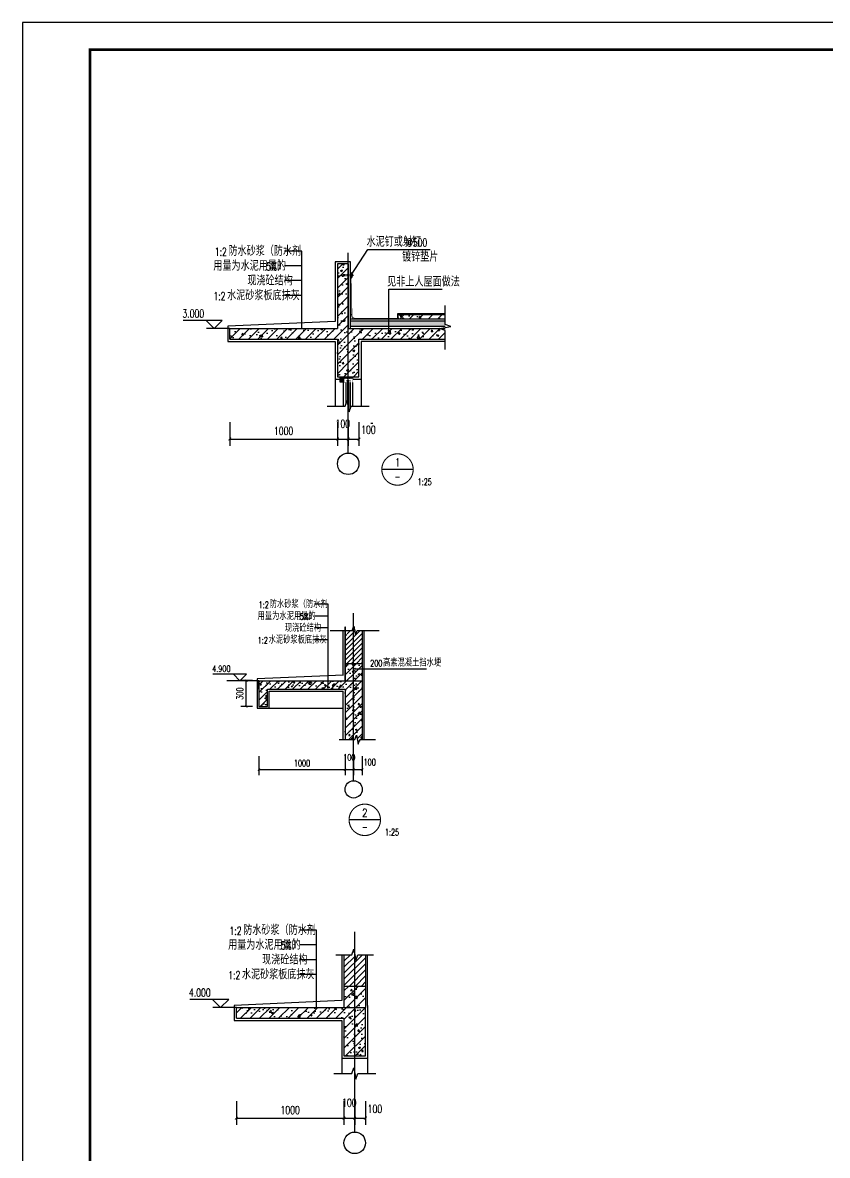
# Model space of a CAD drawing. Extents: x -4747 to 1060961, y -766984 to 396631.
# Drawn here: x 421921 to 466797, y -17512 to 45636 of the extents above; entities that cross this region are included whole.
import ezdxf
from ezdxf.enums import TextEntityAlignment as Align

# ---------------------------------------------------------------- set-up
doc = ezdxf.new("R2010")
doc.units = 0
doc.header["$LTSCALE"] = 1000
doc.header["$MEASUREMENT"] = 0
doc.linetypes.add('DASH', pattern=[0.35, 0.25, -0.1])
doc.linetypes.add('DOTE', pattern=[2.42, 2, -0.2, 0.02, -0.2])
doc.layers.get('0').update_dxf_attribs({"linetype": 'CONTINUOUS'})
doc.layers.get('DEFPOINTS').update_dxf_attribs({"linetype": 'CONTINUOUS'})
for name, color, linetype in [('AXIS', 3, 'CONTINUOUS'), ('DIM_ELEV', 3, 'CONTINUOUS'), ('DIM_IDEN', 3, 'CONTINUOUS'), ('DIM_LEAD', 3, 'CONTINUOUS'), ('DIM_SYMB', 3, 'CONTINUOUS'), ('DOTE', 1, 'DOTE'), ('PUB_DIM', 3, 'CONTINUOUS'), ('PUB_TEXT', 7, 'CONTINUOUS'), ('PUB_TITLE', 4, 'CONTINUOUS'), ('WALL', 6, 'CONTINUOUS'), ('WINDOW', 4, 'CONTINUOUS'), ('做法', 252, 'CONTINUOUS'), ('剖面填充', 147, 'CONTINUOUS'), ('填充', 251, 'CONTINUOUS'), ('屋面', 4, 'CONTINUOUS'), ('详图线条', 9, 'CONTINUOUS'), ('防水', 4, 'CONTINUOUS')]:
    doc.layers.add(name, color=color, linetype=linetype)
doc.styles.add('_TCH_DIM', font='SIMPLEX', dxfattribs={"bigfont": 'GBCBIG'})
doc.styles.add('_TCH_LABEL', font='COMPLEX', dxfattribs={"bigfont": 'GBCBIG'})
doc.styles.add('DIM_FONT', font='SIMPLEX', dxfattribs={"width": 0.7, "bigfont": 'GBCBIG'})
doc.dimstyles.new('DIMN25', dxfattribs={"dimscale": 0.25, "dimtxt": 300, "dimasz": 100, "dimexe": 250, "dimexo": 300, "dimgap": 150, "dimtad": 1, "dimdec": 0, "dimzin": 0, "dimtxsty": 'DIM_FONT', "dimblk": 'ARCHTICK', "dimcen": 0.09, "dimclrt": 7, "dimazin": 3, "dimtfac": 1, "dimtdec": 0, "dimtix": 1, "dimtmove": 0, "dimatfit": 3, "dimtolj": 1, "dimtzin": 0})
pattern_1 = [(45, (-3063383, 382654), (-44.1941738, 44.1941738), []), (50, (-3063383, 382654), (179.315046, -15.688034), [18.75, -206.25]), (355, (-3063383, 382654), (-34.687833, 188.048033), [15, -165]), (100.4514, (-3063368.06, 382652.7), (144.627345, 172.359886), [15.935047, -175.285528]), (46.1842, (-3063383, 382704), (266.810262, -41.379754), [28.125, -309.375]), (96.6356, (-3063360.77, 382700.55), (233.665676, 243.529468), [23.902572, -262.92825]), (351.1842, (-3063383, 382704), (233.665486, 243.52965), [22.5, -247.5]), (21, (-3063358, 382691.5), (149.226763, -100.654723), [18.75, -206.25]), (326, (-3063358, 382691.5), (60.828833, 181.287511), [15, -165]), (71.4514, (-3063345.56, 382683.11), (210.055657, 80.632624), [15.935047, -175.285528]), (37.5, (-3063383, 382654), (3.0399638, 83.2234635), [0, -163, 0, -167.5, 0, -165.625]), (7.5, (-3063383, 382654), (65.7673844, 98.602928), [0, -95.5, 0, -159.25, 0, -63.125]), (327.5, (-3063438.75, 382654), (133.455609, -5.638718), [0, -62.5, 0, -195, 0, -258.75]), (317.5, (-3063463.75, 382654), (145.7965423, 25.0262456), [0, -81.25, 0, -129.5, 0, -183.75])]

# ---------------------------------------------------------------- blocks, each defined once
blk = doc.blocks.new('_ARCHTICK')
at = {"color": 0, "linetype": 'BYBLOCK', "const_width": 0.4}
blk.add_lwpolyline([(-0.5, -0.5), (0.5, 0.5)], dxfattribs=at)
blk = doc.blocks.new('*D1626')
at = {"layer": 'DEFPOINTS', "color": 0}
for p in [(441, 561), (1441, 561), (1441, 330)]:
    blk.add_point(p, dxfattribs=at)
at = {"layer": 'PUB_DIM', "color": 0}
for p, q in [((441, 486), (441, 267)), ((1441, 486), (1441, 267)), ((441, 330), (1441, 330))]:
    blk.add_line(p, q, dxfattribs=at)
at = {"layer": 'PUB_DIM', "color": 0, "xscale": 25, "yscale": 25, "zscale": 25, "rotation": 180}
blk.add_blockref('_ARCHTICK', (441, 330), dxfattribs=at)
at = {"layer": 'PUB_DIM', "color": 0, "xscale": 25, "yscale": 25, "zscale": 25}
blk.add_blockref('_ARCHTICK', (1441, 330), dxfattribs=at)
at = {"layer": 'PUB_DIM', "color": 7, "insert": (941, 405), "char_height": 75, "attachment_point": 5, "style": 'DIM_FONT'}
blk.add_mtext('\\A1;1000', dxfattribs=at)
blk = doc.blocks.new('*D1627')
at = {"layer": 'DEFPOINTS', "color": 0}
for p in [(1441, 561), (1541, 561), (1541, 330)]:
    blk.add_point(p, dxfattribs=at)
at = {"layer": 'PUB_DIM', "color": 0}
for p, q in [((1441, 486), (1441, 267)), ((1541, 486), (1541, 267)), ((1441, 330), (1541, 330))]:
    blk.add_line(p, q, dxfattribs=at)
at = {"layer": 'PUB_DIM', "color": 0, "xscale": 25, "yscale": 25, "zscale": 25, "rotation": 180}
blk.add_blockref('_ARCHTICK', (1441, 330), dxfattribs=at)
at = {"layer": 'PUB_DIM', "color": 0, "xscale": 25, "yscale": 25, "zscale": 25}
blk.add_blockref('_ARCHTICK', (1541, 330), dxfattribs=at)
at = {"layer": 'PUB_DIM', "color": 7, "insert": (1491, 472), "char_height": 75, "attachment_point": 5, "style": 'DIM_FONT'}
blk.add_mtext('\\A1;100', dxfattribs=at)
blk = doc.blocks.new('*D1628')
at = {"layer": 'DEFPOINTS', "color": 0}
for p in [(1541, 561), (1641, 561), (1641, 330)]:
    blk.add_point(p, dxfattribs=at)
at = {"layer": 'PUB_DIM', "color": 0}
for p, q in [((1541, 486), (1541, 267)), ((1641, 486), (1641, 267)), ((1541, 330), (1641, 330))]:
    blk.add_line(p, q, dxfattribs=at)
at = {"layer": 'PUB_DIM', "color": 0, "xscale": 25, "yscale": 25, "zscale": 25, "rotation": 180}
blk.add_blockref('_ARCHTICK', (1541, 330), dxfattribs=at)
at = {"layer": 'PUB_DIM', "color": 0, "xscale": 25, "yscale": 25, "zscale": 25}
blk.add_blockref('_ARCHTICK', (1641, 330), dxfattribs=at)
at = {"layer": 'PUB_DIM', "color": 7, "insert": (1729, 416), "char_height": 75, "attachment_point": 5, "style": 'DIM_FONT'}
blk.add_mtext('\\A1;100', dxfattribs=at)
blk = doc.blocks.new('*D1629')
at = {"layer": 'DEFPOINTS', "color": 0}
for p in [(544, 561), (1544, 561), (1544, 330)]:
    blk.add_point(p, dxfattribs=at)
at = {"layer": 'PUB_DIM', "color": 0}
for p, q in [((544, 486), (544, 267)), ((1544, 486), (1544, 267)), ((544, 330), (1544, 330))]:
    blk.add_line(p, q, dxfattribs=at)
at = {"layer": 'PUB_DIM', "color": 0, "xscale": 25, "yscale": 25, "zscale": 25, "rotation": 180}
blk.add_blockref('_ARCHTICK', (544, 330), dxfattribs=at)
at = {"layer": 'PUB_DIM', "color": 0, "xscale": 25, "yscale": 25, "zscale": 25}
blk.add_blockref('_ARCHTICK', (1544, 330), dxfattribs=at)
at = {"layer": 'PUB_DIM', "color": 7, "insert": (1044, 405), "char_height": 75, "attachment_point": 5, "style": 'DIM_FONT'}
blk.add_mtext('\\A1;1000', dxfattribs=at)
blk = doc.blocks.new('*D1630')
at = {"layer": 'DEFPOINTS', "color": 0}
for p in [(1544, 561), (1644, 561), (1644, 330)]:
    blk.add_point(p, dxfattribs=at)
at = {"layer": 'PUB_DIM', "color": 0}
for p, q in [((1544, 486), (1544, 267)), ((1644, 486), (1644, 267)), ((1544, 330), (1644, 330))]:
    blk.add_line(p, q, dxfattribs=at)
at = {"layer": 'PUB_DIM', "color": 0, "xscale": 25, "yscale": 25, "zscale": 25, "rotation": 180}
blk.add_blockref('_ARCHTICK', (1544, 330), dxfattribs=at)
at = {"layer": 'PUB_DIM', "color": 0, "xscale": 25, "yscale": 25, "zscale": 25}
blk.add_blockref('_ARCHTICK', (1644, 330), dxfattribs=at)
at = {"layer": 'PUB_DIM', "color": 7, "insert": (1594, 472), "char_height": 75, "attachment_point": 5, "style": 'DIM_FONT'}
blk.add_mtext('\\A1;100', dxfattribs=at)
blk = doc.blocks.new('*D1631')
at = {"layer": 'DEFPOINTS', "color": 0}
for p in [(1644, 561), (1744, 561), (1744, 330)]:
    blk.add_point(p, dxfattribs=at)
at = {"layer": 'PUB_DIM', "color": 0}
for p, q in [((1644, 486), (1644, 267)), ((1744, 486), (1744, 267)), ((1644, 330), (1744, 330))]:
    blk.add_line(p, q, dxfattribs=at)
at = {"layer": 'PUB_DIM', "color": 0, "xscale": 25, "yscale": 25, "zscale": 25, "rotation": 180}
blk.add_blockref('_ARCHTICK', (1644, 330), dxfattribs=at)
at = {"layer": 'PUB_DIM', "color": 0, "xscale": 25, "yscale": 25, "zscale": 25}
blk.add_blockref('_ARCHTICK', (1744, 330), dxfattribs=at)
at = {"layer": 'PUB_DIM', "color": 7, "insert": (1831, 416), "char_height": 75, "attachment_point": 5, "style": 'DIM_FONT'}
blk.add_mtext('\\A1;100', dxfattribs=at)
blk = doc.blocks.new('*D1632')
at = {"layer": 'DEFPOINTS', "color": 0, "linetype": 'BYBLOCK'}
for p in [(397, 1363), (544, 1363), (544, 1063)]:
    blk.add_point(p, dxfattribs=at)
at = {"layer": 'PUB_DIM', "color": 0, "linetype": 'BYBLOCK'}
for p, q in [((469, 1363), (335, 1363)), ((397, 1063), (397, 1363)), ((469, 1063), (335, 1063))]:
    blk.add_line(p, q, dxfattribs=at)
at = {"layer": 'PUB_DIM', "color": 0, "linetype": 'BYBLOCK', "xscale": 25, "yscale": 25, "zscale": 25}
for p, rotation in [((397, 1363), 90), ((397, 1063), 270)]:
    blk.add_blockref('_ARCHTICK', p, dxfattribs=dict(at, rotation=rotation))
at = {"layer": 'PUB_DIM', "color": 7, "linetype": 'BYBLOCK', "insert": (322, 1213), "char_height": 75, "attachment_point": 5, "rotation": 90, "style": 'DIM_FONT'}
blk.add_mtext('\\A1;300', dxfattribs=at)
blk = doc.blocks.new('*D1633')
at = {"layer": 'DEFPOINTS', "color": 0}
for p in [(441, 561), (1441, 561), (1441, 330)]:
    blk.add_point(p, dxfattribs=at)
at = {"layer": 'PUB_DIM', "color": 0}
for p, q in [((441, 486), (441, 267)), ((1441, 486), (1441, 267)), ((441, 330), (1441, 330))]:
    blk.add_line(p, q, dxfattribs=at)
at = {"layer": 'PUB_DIM', "color": 0, "xscale": 25, "yscale": 25, "zscale": 25, "rotation": 180}
blk.add_blockref('_ARCHTICK', (441, 330), dxfattribs=at)
at = {"layer": 'PUB_DIM', "color": 0, "xscale": 25, "yscale": 25, "zscale": 25}
blk.add_blockref('_ARCHTICK', (1441, 330), dxfattribs=at)
at = {"layer": 'PUB_DIM', "color": 7, "insert": (941, 405), "char_height": 75, "attachment_point": 5, "style": 'DIM_FONT'}
blk.add_mtext('\\A1;1000', dxfattribs=at)
blk = doc.blocks.new('*D1634')
at = {"layer": 'DEFPOINTS', "color": 0}
for p in [(1441, 561), (1541, 561), (1541, 330)]:
    blk.add_point(p, dxfattribs=at)
at = {"layer": 'PUB_DIM', "color": 0}
for p, q in [((1441, 486), (1441, 267)), ((1541, 486), (1541, 267)), ((1441, 330), (1541, 330))]:
    blk.add_line(p, q, dxfattribs=at)
at = {"layer": 'PUB_DIM', "color": 0, "xscale": 25, "yscale": 25, "zscale": 25, "rotation": 180}
blk.add_blockref('_ARCHTICK', (1441, 330), dxfattribs=at)
at = {"layer": 'PUB_DIM', "color": 0, "xscale": 25, "yscale": 25, "zscale": 25}
blk.add_blockref('_ARCHTICK', (1541, 330), dxfattribs=at)
at = {"layer": 'PUB_DIM', "color": 7, "insert": (1491, 472), "char_height": 75, "attachment_point": 5, "style": 'DIM_FONT'}
blk.add_mtext('\\A1;100', dxfattribs=at)
blk = doc.blocks.new('*D1635')
at = {"layer": 'DEFPOINTS', "color": 0}
for p in [(1541, 561), (1641, 561), (1641, 330)]:
    blk.add_point(p, dxfattribs=at)
at = {"layer": 'PUB_DIM', "color": 0}
for p, q in [((1541, 486), (1541, 267)), ((1641, 486), (1641, 267)), ((1541, 330), (1641, 330))]:
    blk.add_line(p, q, dxfattribs=at)
at = {"layer": 'PUB_DIM', "color": 0, "xscale": 25, "yscale": 25, "zscale": 25, "rotation": 180}
blk.add_blockref('_ARCHTICK', (1541, 330), dxfattribs=at)
at = {"layer": 'PUB_DIM', "color": 0, "xscale": 25, "yscale": 25, "zscale": 25}
blk.add_blockref('_ARCHTICK', (1641, 330), dxfattribs=at)
at = {"layer": 'PUB_DIM', "color": 7, "insert": (1729, 416), "char_height": 75, "attachment_point": 5, "style": 'DIM_FONT'}
blk.add_mtext('\\A1;100', dxfattribs=at)
blk = doc.blocks.new('A$C7B8D669B')
at = {"layer": 'WINDOW'}
h = blk.add_hatch(dxfattribs=at)
h.set_pattern_fill('ANSI37', color=256, scale=75, style=0)
h.set_pattern_definition([(315, (-566113.689, -125989.911), (-6.62912607, -6.62912607), []), (225, (-566113.689, -125989.911), (-6.62912607, 6.62912607), [])])
h.paths.add_polyline_path([(1585.2, 907.4), (1585.2, 892.4), (1539, 892.4), (1539, 907.4)])
h.paths.add_polyline_path([(1497.8, 892.4), (1497.8, 907.4), (1539, 907.4), (1539, 892.4)])
at = {"layer": '剖面填充', "linetype": 'BYBLOCK'}
h = blk.add_hatch(dxfattribs=at)
h.set_pattern_fill('钢筋混凝土', color=256, scale=25, style=0)
h.set_pattern_definition(pattern_1)
h.paths.add_polyline_path([(1541.5, 1845.5), (1485.2, 1845.5), (1475.2, 1850.5), (1485.2, 1855.5), (1541.5, 1855.5), (1541.5, 1957.4), (1441.5, 1957.4), (1441.5, 1857.4), (1441.5, 1557.4), (1441.5, 1357.4), (441.5, 1357.4), (441.5, 1257.4), (1441.5, 1257.4), (1441.5, 907.4), (1541.5, 907.4)])
at = {"layer": '剖面填充'}
h = blk.add_hatch(dxfattribs=at)
h.set_pattern_fill('钢筋混凝土', color=256, scale=25, style=0)
h.set_pattern_definition([(45, (-255498.704, -22182.95), (-44.194174, 44.194174), []), (50, (-255498.7, -22182.95), (179.315046, -15.68803), [18.75, -206.25]), (355, (-255498.7, -22182.95), (-34.68783, 188.04803), [15, -165]), (100.4514, (-255483.76, -22184.26), (144.62735, 172.35989), [15.93505, -175.28553]), (46.1842, (-255498.7, -22132.95), (266.81026, -41.37975), [28.125, -309.375]), (96.6356, (-255476.47, -22136.4), (233.66568, 243.52947), [23.90257, -262.92825]), (351.1842, (-255498.7, -22132.95), (233.6655, 243.52965), [22.5, -247.5]), (21, (-255473.7, -22145.45), (149.22676, -100.65472), [18.75, -206.25]), (326, (-255473.7, -22145.45), (60.82883, 181.28751), [15, -165]), (71.4514, (-255461.27, -22153.84), (210.05566, 80.63262), [15.93505, -175.28553]), (37.5, (-255498.704, -22182.95), (3.039964, 83.223463), [0, -163, 0, -167.5, 0, -165.625]), (7.5, (-255498.7, -22182.95), (65.767384, 98.602928), [0, -95.5, 0, -159.25, 0, -63.125]), (327.5, (-255554.454, -22182.95), (133.455609, -5.638718), [0, -62.5, 0, -195, 0, -258.75]), (317.5, (-255579.45, -22182.95), (145.79654, 25.026246), [0, -81.25, 0, -129.5, 0, -183.75])])
edge = h.paths.add_edge_path()
edge.add_line((2443.4, 1447.4), (2443.4, 1487.4))
edge.add_line((2443.4, 1487.4), (2099.5, 1487.4))
edge.add_line((2099.5, 1487.4), (2021.5, 1485.1))
edge.add_arc((2022.1, 1475.1), 10, 93.39017, 180)
edge.add_line((2012.1, 1475.1), (2012.1, 1459.7))
edge.add_arc((2002.1, 1459.7), 10, -89.66556, 0, ccw=False)
edge.add_line((2002.2, 1449.7), (2002.1, 1449.7))
edge.add_line((2002.1, 1449.7), (2002.1, 1447.4))
edge.add_line((2002.1, 1447.4), (2443.4, 1447.4))
h = blk.add_hatch(dxfattribs=at)
h.set_pattern_fill('HEX', color=256, scale=5, style=0)
h.set_pattern_definition([(0, (-255498.704, -22182.95), (0, 8.24889), [4.7625, -9.525]), (120, (-255498.704, -22182.95), (-7.1437483, -4.124445), [4.7625, -9.525]), (60, (-255493.941, -22182.95), (-7.1437483, 4.124445), [4.7625, -9.525])])
h.paths.add_polyline_path([(2443.4, 1377.4), (2443.4, 1427.4), (1561.5, 1427.4), (1561.5, 1377.4)])
at = {"layer": '剖面填充', "linetype": 'BYBLOCK'}
h = blk.add_hatch(dxfattribs=at)
h.set_pattern_fill('钢筋混凝土', color=256, scale=25, style=0)
h.set_pattern_definition(pattern_1)
h.paths.add_polyline_path([(2443.4, 1338.1), (2390.4, 1357.4), (1918, 1357.4), (1918, 1340.3, -1), (1918, 1330.3, -1), (1918, 1340.3), (1918, 1357.4), (1541.5, 1357.4), (1541.5, 907.4), (1641.5, 907.4), (1641.5, 1257.4), (2443.4, 1257.4)])
at = {"layer": '填充'}
blk.add_hatch(color=256, dxfattribs=at).paths.add_polyline_path([(1467.8, 907.4), (1497.8, 907.4), (1497.8, 857.4), (1467.8, 857.4)])
at = {"layer": '防水'}
blk.add_hatch(color=256, dxfattribs=at).paths.add_polyline_path([(1585.1, 1845.5), (1580.7, 1845.5), (1580.7, 1845.5, 0.0584819), (1580.7, 1855.5), (1585.1, 1855.5)])
at = {"layer": 'AXIS'}
blk.add_circle((1541.5, 100), 100, dxfattribs=at)
at = {"layer": 'DIM_ELEV', "linetype": 'BYBLOCK'}
for p, q in [((370, 1432.4), (7.5, 1432.4)), ((295, 1357.4), (220, 1432.4)), ((295, 1357.4), (370, 1432.4))]:
    blk.add_line(p, q, dxfattribs=at)
blk.add_lwpolyline([(441.5, 1357.4), (224, 1357.4)], dxfattribs=at)
at = {"layer": 'DIM_LEAD'}
for p, q in [((1569.4, 1851.4), (1724.2, 2092.2)), ((1724.2, 2092.2), (2301.8, 2092.2)), ((1918, 1335.3), (1918, 1721.5)), ((1918, 1721.5), (2413.9, 1721.5))]:
    blk.add_line(p, q, dxfattribs=at)
at = {"layer": 'DIM_LEAD', "const_width": 10}
for points in [[(1566.7, 1847.2, 1), (1572.1, 1855.6, 1)], [(1918, 1330.3, 1), (1918, 1340.3, 1)]]:
    blk.add_lwpolyline(points, format="xyb", close=True, dxfattribs=at)
at = {"layer": 'DIM_SYMB'}
for p, q in [((1110, 2076.6), (950.1, 2076.6)), ((1110, 1664.5), (1110, 2076.6)), ((1110, 1939.2), (950.1, 1939.2)), ((1110, 1801.9), (950.1, 1801.9)), ((1110, 1664.5), (950.1, 1664.5)), ((1110, 1357.4), (1110, 1664.5))]:
    blk.add_line(p, q, dxfattribs=at)
blk.add_lwpolyline([(2443.4, 1162.4), (2443.4, 1338.1), (2390.9, 1357.2), (2495.9, 1375.7), (2443.4, 1394.4), (2443.4, 1570.1)], dxfattribs=at)
at = {"layer": 'DIM_SYMB', "linetype": 'BYBLOCK'}
blk.add_lwpolyline([(1346.5, 634), (1513.4, 634), (1532.5, 686.5), (1551, 581.5), (1569.6, 634), (1736.5, 634)], dxfattribs=at)
at = {"layer": 'DOTE'}
blk.add_line((1541.5, 200), (1541.5, 2059.4), dxfattribs=at)
at = {"layer": 'WALL'}
for points in [[(1541.5, 1957.4), (1441.5, 1957.4), (1441.5, 1857.4), (1441.5, 1857.4), (1441.5, 1557.4), (1441.5, 1557.4)], [(1541.5, 1957.4), (1541.5, 1357.4)], [(1441.5, 1557.4), (1441.5, 1357.4)], [(441.5, 1357.4), (1441.5, 1357.4)], [(441.5, 1257.4), (441.5, 1357.4)], [(1541.5, 1357.4), (2443.4, 1357.4)], [(1541.5, 1357.4), (1641.5, 1357.4)], [(441.5, 1257.4), (1441.5, 1257.4)], [(1441.5, 1257.4), (1441.5, 907.4)], [(1441.5, 1257.4), (1441.5, 907.4), (1641.5, 907.4), (1641.5, 1257.4)], [(1641.5, 1257.4), (2443.4, 1257.4)]]:
    blk.add_lwpolyline(points, dxfattribs=at)
at = {"layer": 'WINDOW'}
for p, q in [((1497.8, 634), (1497.8, 854.5)), ((1521.2, 655.4), (1521.2, 854.5)), ((1539, 649.6), (1539, 877.8)), ((1548.7, 594.5), (1548.7, 877.8)), ((1563.1, 615.6), (1563.1, 853.8)), ((1585.2, 634), (1585.2, 853.8))]:
    blk.add_line(p, q, dxfattribs=at)
at = {"layer": 'WINDOW', "const_width": 2.62}
blk.add_lwpolyline([(1497.8, 892.4), (1497.8, 854.5), (1521.2, 854.5), (1521.2, 877.8), (1563.1, 877.8), (1563.1, 853.8), (1585.2, 853.8), (1585.2, 892.4), (1497.8, 892.4)], dxfattribs=at)
at = {"layer": '做法'}
for p, q in [((1497.8, 892.4), (1497.8, 907.4)), ((1585.2, 892.4), (1585.2, 907.4))]:
    blk.add_line(p, q, dxfattribs=at)
at = {"layer": '填充'}
blk.add_lwpolyline([(1467.8, 907.4), (1497.8, 907.4), (1497.8, 857.4), (1467.8, 857.4)], close=True, dxfattribs=at)
at = {"layer": '详图线条'}
for points in [[(1561.5, 1357.4), (1561.5, 1977.4), (1421.5, 1977.4), (1421.5, 1837.4), (1421.5, 1837.4), (1421.5, 1422.3)], [(1561.5, 1487.4), (1576.4, 1487.4)], [(2002.1, 1495.1), (2443.4, 1495.1)], [(2002.1, 1447.4), (2002.1, 1495.1)], [(2002.1, 1487.4), (2443.4, 1487.4)], [(1421.5, 1422.3), (421.5, 1377.4), (421.5, 1237.4), (1421.5, 1237.4)], [(1561.5, 1447.4), (2443.4, 1447.4)], [(1561.5, 1447.4), (2002.1, 1447.4)], [(1561.5, 1427.4), (2443.4, 1427.4)], [(1561.5, 1427.4), (2443.4, 1427.4)], [(1561.5, 1377.4), (2443.4, 1377.4)], [(2443.4, 1237.4), (1661.5, 1237.4), (1661.5, 887.4)], [(1421.5, 887.4), (1421.5, 634)], [(1661.5, 887.4), (1661.5, 634)]]:
    blk.add_lwpolyline(points, dxfattribs=at)
at = {"layer": '详图线条', "linetype": 'BYBLOCK'}
for points in [[(1421.5, 1237.4), (1421.5, 887.4), (1467.8, 887.4)], [(1467.8, 887.4), (1497.8, 887.4)], [(1585.2, 887.4), (1661.5, 887.4)]]:
    blk.add_lwpolyline(points, dxfattribs=at)
at = {"layer": '防水'}
for p, q in [((1475.2, 1850.5), (1485.2, 1855.5)), ((1485.2, 1845.5), (1475.2, 1850.5)), ((1571.5, 1823.6), (1571.5, 1877.4)), ((1580.7, 1855.5), (1580.7, 1845.5)), ((1585.1, 1855.5), (1585.1, 1845.5))]:
    blk.add_line(p, q, dxfattribs=at)
at = {"layer": '防水', "linetype": 'DASH', "ltscale": 0.1}
for p, q in [((1585.1, 1855.5), (1485.2, 1855.5)), ((1585.1, 1845.5), (1485.2, 1845.5))]:
    blk.add_line(p, q, dxfattribs=at)
at = {"layer": '防水', "linetype": 'DASH', "const_width": 5}
for points in [[(2360, 1495.1), (2022.1, 1485.1, 0.4142136), (2012.1, 1475.1), (2012.1, 1459.7, -0.4125049), (2002.2, 1449.7), (1601.5, 1447.4, -0.4142136), (1571.5, 1477.4), (1571.5, 1877.4)], [(2443.4, 1495.1), (2012.1, 1495.1, 0.4142136), (2002.1, 1485.1), (2002.1, 1462.4, -0.4142136), (1992.1, 1452.4), (1606.5, 1452.4, -0.4142136), (1576.5, 1482.4), (1571.5, 1859.3)]]:
    blk.add_lwpolyline(points, format="xyb", dxfattribs=at)
at = {"layer": '防水'}
blk.add_arc((1538.1, 1850.5), 42.9, 321.1529, 38.84614, dxfattribs=at)
at = {"layer": 'PUB_TEXT', "style": '_TCH_DIM'}
for s, p in [('水泥钉或射钉', (1711.9, 2118.5)), ('防水砂浆（防水剂', (428.2, 2032.9)), ('镀锌垫片', (2041.9, 1978.5)), ('用量为水泥用量的', (288.1, 1895.5)), ('）', (884.6, 1895.5)), ('现浇砼结构', (604.2, 1758.1)), ('见非上人屋面做法', (1903.6, 1747.7)), ('水泥砂浆板底抹灰', (416.1, 1620.7))]:
    blk.add_text(s, height=84.4, dxfattribs=at).set_placement(p)
at = {"layer": 'PUB_TEXT', "style": '_TCH_DIM', "width": 0.705882}
for s, p in [('1:2', (300.7, 2032.9)), ('@500', (2080.5, 2118.5)), ('5%', (779.6, 1895.5)), ('1:2', (288.6, 1620.7))]:
    blk.add_text(s, height=74.38, dxfattribs=at).set_placement(p)
at = {"layer": 'PUB_TEXT', "linetype": 'BYBLOCK', "style": '_TCH_DIM', "width": 0.705882}
blk.add_text('3.000', height=74.38, dxfattribs=at).set_placement((0, 1458.6))
at = {"layer": 'PUB_DIM'}
dim = blk.add_aligned_dim(p1=(441.5, 561.1), p2=(1441.5, 561.1), distance=-231.3, dimstyle='DIMN25', dxfattribs=at)
dim.commit()
dim.dimension.update_dxf_attribs({"geometry": '*D1626', "text_midpoint": (941.5, 404.7)})
for base, p1, p2, picture, middle in [((1541.5, 329.7), (1441.5, 561.1), (1541.5, 561.1), '*D1627', (1491.5, 471.6)), ((1641.5, 329.7), (1541.5, 561.1), (1641.5, 561.1), '*D1628', (1729, 416))]:
    dim = blk.add_linear_dim(base=base, p1=p1, p2=p2, angle=0, dimstyle='DIMN25', dxfattribs=at)
    dim.commit()
    dim.dimension.update_dxf_attribs({"geometry": picture, "text_midpoint": middle, "dimtype": 161})
blk = doc.blocks.new('A$C554A4657')
at = {"layer": '剖面填充'}
h = blk.add_hatch(dxfattribs=at)
h.set_pattern_fill('ANSI31', color=256, scale=25, style=0)
h.set_pattern_definition([(45, (-385348.882, 16495.223), (-28.0633004, 28.0633004), [])])
h.paths.add_polyline_path([(1644, 1944.5), (1584.1, 1944.5), (1565.5, 1892), (1546.9, 1997), (1544, 1988.9), (1544, 1562.7), (1644, 1562.7)])
h.paths.add_polyline_path([(1744, 1944.5), (1644, 1944.5), (1644, 1562.7), (1744, 1562.7)])
h = blk.add_hatch(dxfattribs=at)
h.set_pattern_fill('钢筋混凝土', color=256, scale=25, style=0)
h.set_pattern_definition([(45, (0, 0), (-44.1942, 44.1942), []), (50, (0, 0), (179.315, -15.688), [18.75, -206.25]), (355, (0, 0), (-34.688, 188.048), [15, -165]), (100.451, (14.94, -1.3), (144.627, 172.36), [15.935, -175.286]), (46.184, (0, 50), (266.81, -41.38), [28.125, -309.375]), (96.636, (22.23, 46.55), (233.666, 243.53), [23.903, -262.928]), (351.184, (0, 50), (233.665, 243.53), [22.5, -247.5]), (21, (25, 37.5), (149.227, -100.655), [18.75, -206.25]), (326, (25, 37.5), (60.829, 181.288), [15, -165]), (71.451, (37.44, 29.11), (210.056, 80.633), [15.935, -175.286]), (37.5, (0, 0), (3.04, 83.2235), [0, -163, 0, -167.5, 0, -165.625]), (7.5, (0, 0), (65.7674, 98.603), [0, -95.5, 0, -159.25, 0, -63.125]), (327.5, (-55.75, 0), (133.4556, -5.6387), [0, -62.5, 0, -195, 0, -258.75]), (317.5, (-80.75, 0), (145.7965, 25.026), [0, -81.25, 0, -129.5, 0, -183.75])])
h.paths.add_polyline_path([(544, 1362.7), (544, 1062.7), (644, 1062.7), (644, 1262.7), (1544, 1262.7), (1544, 678.5), (1644, 678.5), (1644, 1362.7)])
h.paths.add_polyline_path([(1644, 1562.7), (1544, 1562.7), (1544, 1362.7), (1644, 1362.7)])
h.paths.add_polyline_path([(1644, 1362.7), (1744, 1362.7), (1744, 1502.2), (1664.8, 1502.2, -1), (1654.8, 1502.2, -1), (1664.8, 1502.2), (1744, 1502.2), (1744, 1562.7), (1644, 1562.7)])
h.paths.add_polyline_path([(1744, 678.5), (1744, 1362.7), (1644, 1362.7), (1644, 678.5), (1659.6, 678.5), (1678.7, 731), (1697.3, 626), (1715.9, 678.5)])
at = {"layer": 'AXIS'}
blk.add_circle((1644, 100), 100, dxfattribs=at)
at = {"layer": 'DIM_ELEV'}
for p, q in [((398.7, 1437.7), (7.5, 1437.7)), ((323.7, 1362.7), (248.7, 1437.7)), ((323.7, 1362.7), (398.7, 1437.7))]:
    blk.add_line(p, q, dxfattribs=at)
blk.add_lwpolyline([(544, 1362.7), (172.4, 1362.7)], dxfattribs=at)
at = {"layer": 'DIM_LEAD'}
for p, q in [((1659.8, 1502.2), (2173.5, 1502.2)), ((2173.5, 1502.2), (2492.5, 1502.2))]:
    blk.add_line(p, q, dxfattribs=at)
at = {"layer": 'DIM_LEAD', "const_width": 10}
blk.add_lwpolyline([(1654.8, 1502.2, 1), (1664.8, 1502.2, 1)], format="xyb", close=True, dxfattribs=at)
at = {"layer": 'DIM_SYMB'}
for p, q in [((1350, 2250.5), (1190, 2250.5)), ((1350, 1838.3), (1350, 2250.5)), ((1350, 2113.1), (1190, 2113.1)), ((1350, 1975.7), (1190, 1975.7)), ((1350, 1838.3), (1190, 1838.3)), ((1350, 1310.2), (1350, 1838.3))]:
    blk.add_line(p, q, dxfattribs=at)
at = {"layer": 'DIM_SYMB', "linetype": 'BYBLOCK'}
blk.add_lwpolyline([(1372.9, 1944.5), (1627.8, 1944.5), (1646.9, 1997), (1665.5, 1892), (1684.1, 1944.5), (1939, 1944.5)], dxfattribs=at)
at = {"layer": 'DIM_SYMB'}
blk.add_lwpolyline([(1477.8, 678.5), (1659.6, 678.5), (1678.7, 731), (1697.3, 626), (1715.9, 678.5), (1897.8, 678.5)], dxfattribs=at)
at = {"layer": 'DOTE'}
blk.add_line((1644, 200), (1644, 2146.7), dxfattribs=at)
at = {"layer": 'WALL'}
for points in [[(1544, 1988.9), (1544, 1362.7)], [(1744, 1944.5), (1744, 1362.7)], [(1544, 1562.7), (1744, 1562.7)], [(544, 1362.7), (1744, 1362.7)], [(544, 1262.7), (544, 1362.7)], [(1744, 1362.7), (1744, 678.5)], [(644, 1262.7), (1544, 1262.7)], [(1544, 1262.7), (1544, 678.5)]]:
    blk.add_lwpolyline(points, dxfattribs=at)
at = {"layer": 'WALL', "linetype": 'BYBLOCK'}
blk.add_lwpolyline([(544, 1362.7), (544, 1062.7), (644, 1062.7), (644, 1262.7)], dxfattribs=at)
at = {"layer": '剖面填充'}
blk.add_lwpolyline([(1524, 1422.3), (1524, 1944.5)], dxfattribs=at)
at = {"layer": '详图线条'}
for points in [[(1544, 1362.7), (1544, 1988.9)], [(1524, 1426.3), (1524, 1944.5)], [(1764, 1944.5), (1764, 1382.7)], [(1524, 1426.3), (524, 1382.7), (524, 1242.7)], [(524, 1362.7), (524, 1042.7), (664, 1042.7), (664, 1242.7)], [(1764, 1382.7), (1764, 678.5)], [(664, 1242.7), (1524, 1242.7)], [(1524, 678.5), (1524, 1242.7)], [(664, 1042.7), (1524, 1042.7)]]:
    blk.add_lwpolyline(points, dxfattribs=at)
at = {"layer": 'PUB_TEXT', "style": '_TCH_DIM', "width": 0.705882}
for s, p in [('1:2', (540.7, 2206.7)), ('5%', (1019.6, 2069.3)), ('1:2', (528.6, 1794.6)), ('200', (1835.9, 1528.5)), ('4.900', (0, 1463.9))]:
    blk.add_text(s, height=74.38, dxfattribs=at).set_placement(p)
at = {"layer": 'PUB_TEXT', "style": '_TCH_DIM'}
for s, p in [('防水砂浆（防水剂', (668.2, 2206.7)), ('用量为水泥用量的', (528.1, 2069.3)), ('）', (1124.6, 2069.3)), ('现浇砼结构', (844.1, 1932)), ('水泥砂浆板底抹灰', (656.1, 1794.6)), ('高素混凝土挡水埂', (1985.9, 1528.5))]:
    blk.add_text(s, height=84.4, dxfattribs=at).set_placement(p)
at = {"layer": 'PUB_DIM', "linetype": 'BYBLOCK'}
dim = blk.add_aligned_dim(p1=(544, 1062.7), p2=(544, 1362.7), distance=146.5, dimstyle='DIMN25', dxfattribs=at)
dim.commit()
dim.dimension.update_dxf_attribs({"geometry": '*D1632', "text_midpoint": (322.5, 1212.7)})
at = {"layer": 'PUB_DIM'}
dim = blk.add_aligned_dim(p1=(544, 561.1), p2=(1544, 561.1), distance=-231.3, dimstyle='DIMN25', dxfattribs=at)
dim.commit()
dim.dimension.update_dxf_attribs({"geometry": '*D1629', "text_midpoint": (1044, 404.7)})
for base, p1, p2, picture, middle in [((1644, 329.7), (1544, 561.1), (1644, 561.1), '*D1630', (1594, 471.6)), ((1744, 329.7), (1644, 561.1), (1744, 561.1), '*D1631', (1831.5, 416))]:
    dim = blk.add_linear_dim(base=base, p1=p1, p2=p2, angle=0, dimstyle='DIMN25', dxfattribs=at)
    dim.commit()
    dim.dimension.update_dxf_attribs({"geometry": picture, "text_midpoint": middle, "dimtype": 161})
blk = doc.blocks.new('A$C24FE7AC9')
at = {"layer": '剖面填充'}
h = blk.add_hatch(dxfattribs=at)
h.set_pattern_fill('ANSI31', color=256, scale=25, style=0)
h.set_pattern_definition([(45, (-1098357.646, -7478.584), (-28.0633004, 28.0633004), [])])
h.paths.add_polyline_path([(1541.5, 1849.4), (1532.5, 1900.5), (1513.4, 1848), (1441.5, 1848), (1441.5, 1557.4), (1541.5, 1557.4)])
h.paths.add_polyline_path([(1541.5, 1557.4), (1641.5, 1557.4), (1641.5, 1848), (1569.6, 1848), (1551, 1795.5), (1541.5, 1849.4)])
h = blk.add_hatch(dxfattribs=at)
h.set_pattern_fill('钢筋混凝土', color=256, scale=25, style=0)
h.set_pattern_definition([(45, (-1098357.646, -7478.584), (-44.194174, 44.194174), []), (50, (-1098357.65, -7478.58), (179.315046, -15.688034), [18.75, -206.25]), (355, (-1098357.65, -7478.58), (-34.687833, 188.048033), [15, -165]), (100.4514, (-1098342.7, -7479.89), (144.627345, 172.359886), [15.935047, -175.285528]), (46.1842, (-1098357.65, -7428.58), (266.81026, -41.379754), [28.125, -309.375]), (96.6356, (-1098335.4, -7432.03), (233.665676, 243.52947), [23.90257, -262.92825]), (351.1842, (-1098357.65, -7428.58), (233.665486, 243.52965), [22.5, -247.5]), (21, (-1098332.65, -7441.08), (149.226763, -100.654723), [18.75, -206.25]), (326, (-1098332.65, -7441.08), (60.828833, 181.28751), [15, -165]), (71.4514, (-1098320.21, -7449.47), (210.055657, 80.632624), [15.935047, -175.285528]), (37.5, (-1098357.646, -7478.584), (3.039964, 83.2234635), [0, -163, 0, -167.5, 0, -165.625]), (7.5, (-1098357.65, -7478.58), (65.767384, 98.602928), [0, -95.5, 0, -159.25, 0, -63.125]), (327.5, (-1098413.396, -7478.584), (133.455609, -5.638718), [0, -62.5, 0, -195, 0, -258.75]), (317.5, (-1098438.4, -7478.58), (145.796542, 25.026246), [0, -81.25, 0, -129.5, 0, -183.75])])
h.paths.add_polyline_path([(1541.5, 1357.4), (1441.5, 1357.4), (441.5, 1357.4), (441.5, 1257.4), (1441.5, 1257.4), (1441.5, 907.4), (1541.5, 907.4)])
h.paths.add_polyline_path([(1641.5, 1557.4), (1541.5, 1557.4), (1541.5, 1357.4), (1641.5, 1357.4)])
h.paths.add_polyline_path([(1541.5, 1557.4), (1441.5, 1557.4), (1441.5, 1457.4), (1441.5, 1357.4), (1541.5, 1357.4)])
h.paths.add_polyline_path([(1641.5, 907.4), (1641.5, 1357.4), (1541.5, 1357.4), (1541.5, 907.4)])
at = {"layer": 'AXIS'}
blk.add_circle((1541.5, 100), 100, dxfattribs=at)
at = {"layer": 'DIM_ELEV', "linetype": 'BYBLOCK'}
for p, q in [((370, 1432.4), (7.5, 1432.4)), ((295, 1357.4), (220, 1432.4)), ((295, 1357.4), (370, 1432.4))]:
    blk.add_line(p, q, dxfattribs=at)
blk.add_lwpolyline([(441.5, 1357.4), (224, 1357.4)], dxfattribs=at)
at = {"layer": 'DIM_SYMB'}
for p, q in [((1186.6, 2076.6), (1026.7, 2076.6)), ((1186.6, 1664.5), (1186.6, 2076.6)), ((1186.6, 1939.2), (1026.7, 1939.2)), ((1186.6, 1801.9), (1026.7, 1801.9)), ((1186.6, 1664.5), (1026.7, 1664.5)), ((1186.6, 1357.4), (1186.6, 1664.5))]:
    blk.add_line(p, q, dxfattribs=at)
blk.add_lwpolyline([(1366.5, 1848), (1513.4, 1848), (1532.5, 1900.5), (1551, 1795.5), (1569.6, 1848), (1716.5, 1848)], dxfattribs=at)
at = {"layer": 'DIM_SYMB', "linetype": 'BYBLOCK'}
blk.add_lwpolyline([(1346.5, 745), (1513.4, 745), (1532.5, 797.5), (1551, 692.5), (1569.6, 745), (1736.5, 745)], dxfattribs=at)
at = {"layer": 'DOTE'}
blk.add_line((1541.5, 200), (1541.5, 2059.4), dxfattribs=at)
at = {"layer": 'WALL'}
for points in [[(1441.5, 1848), (1441.5, 1457.4), (1441.5, 1457.4)], [(1641.5, 1848), (1641.5, 1357.4)], [(1441.5, 1557.4), (1641.5, 1557.4)], [(1441.5, 1457.4), (1441.5, 1357.4)], [(441.5, 1357.4), (1441.5, 1357.4)], [(441.5, 1257.4), (441.5, 1357.4)], [(1441.5, 1357.4), (1641.5, 1357.4)], [(1441.5, 1257.4), (1441.5, 907.4), (1641.5, 907.4), (1641.5, 1357.4)], [(441.5, 1257.4), (1441.5, 1257.4)], [(1441.5, 1257.4), (1441.5, 907.4)]]:
    blk.add_lwpolyline(points, dxfattribs=at)
at = {"layer": '详图线条'}
for points in [[(1421.5, 1848), (1421.5, 1837.4), (1421.5, 1837.4), (1421.5, 1422.3)], [(1661.5, 1377.4), (1661.5, 1848)], [(1421.5, 1422.3), (421.5, 1377.4), (421.5, 1237.4), (1421.5, 1237.4)], [(1661.5, 1377.4), (1661.5, 887.4)], [(1421.5, 887.4), (1421.5, 745)], [(1661.5, 887.4), (1661.5, 745)]]:
    blk.add_lwpolyline(points, dxfattribs=at)
at = {"layer": '详图线条', "linetype": 'BYBLOCK'}
for points in [[(1421.5, 1237.4), (1421.5, 887.4), (1467.8, 887.4)], [(1467.8, 887.4), (1661.5, 887.4)]]:
    blk.add_lwpolyline(points, dxfattribs=at)
at = {"layer": 'PUB_TEXT', "style": '_TCH_DIM', "width": 0.705882}
for s, p in [('1:2', (377.4, 2032.9)), ('5%', (856.2, 1895.5)), ('1:2', (365.3, 1620.7))]:
    blk.add_text(s, height=74.38, dxfattribs=at).set_placement(p)
at = {"layer": 'PUB_TEXT', "style": '_TCH_DIM'}
for s, p in [('防水砂浆（防水剂', (504.9, 2032.9)), ('用量为水泥用量的', (364.8, 1895.5)), ('）', (961.2, 1895.5)), ('现浇砼结构', (680.8, 1758.1)), ('水泥砂浆板底抹灰', (492.8, 1620.7))]:
    blk.add_text(s, height=84.4, dxfattribs=at).set_placement(p)
at = {"layer": 'PUB_TEXT', "linetype": 'BYBLOCK', "style": '_TCH_DIM', "width": 0.705882}
blk.add_text('4.000', height=74.38, dxfattribs=at).set_placement((0, 1458.6))
at = {"layer": 'PUB_DIM'}
dim = blk.add_aligned_dim(p1=(441.5, 561.1), p2=(1441.5, 561.1), distance=-231.3, dimstyle='DIMN25', dxfattribs=at)
dim.commit()
dim.dimension.update_dxf_attribs({"geometry": '*D1633', "text_midpoint": (941.5, 404.7)})
for base, p1, p2, picture, middle in [((1541.5, 329.7), (1441.5, 561.1), (1541.5, 561.1), '*D1634', (1491.5, 471.6)), ((1641.5, 329.7), (1541.5, 561.1), (1641.5, 561.1), '*D1635', (1729, 416))]:
    dim = blk.add_linear_dim(base=base, p1=p1, p2=p2, angle=0, dimstyle='DIMN25', dxfattribs=at)
    dim.commit()
    dim.dimension.update_dxf_attribs({"geometry": picture, "text_midpoint": middle, "dimtype": 161})

msp = doc.modelspace()

# ---------------------------------------------------------------- linework, layer by layer
at = {"layer": 'DIM_IDEN'}
for p, q in [((443700.9, 20723.7), (441950.9, 20723.7)), ((441876.1, 1192.6), (440126.1, 1192.6))]:
    msp.add_line(p, q, dxfattribs=at)
at = {"layer": 'DIM_IDEN', "const_width": 62.5}
for points in [[(443700.9, 20723.7, 1), (441950.9, 20723.7, 1)], [(441876.1, 1192.6, 1), (440126.1, 1192.6, 1)]]:
    msp.add_lwpolyline(points, format="xyb", close=True, dxfattribs=at)
at = {"layer": 'PUB_TITLE'}
msp.add_lwpolyline([(421920.8, -80514.3), (600270.8, -80514.3), (600270.8, 45635.7), (421920.8, 45635.7)], close=True, dxfattribs=at)
at = {"layer": 'PUB_TITLE', "const_width": 150}
msp.add_lwpolyline([(425670.8, -79014.3), (598770.8, -79014.3), (598770.8, 44135.7), (425670.8, 44135.7)], close=True, dxfattribs=at)
at = {"layer": '剖面填充'}
msp.add_lwpolyline([(441347.6, 23308.9), (441447.6, 23308.9)], dxfattribs=at)

# ---------------------------------------------------------------- block references
for name, p, xscale, yscale, zscale in [('A$C554A4657', (432487.5, 2409.6), 4.8, 4.8, 4.8), ('A$C24FE7AC9', (431192.2, -17416), 6, 6, 6)]:
    msp.add_blockref(name, p, dxfattribs=dict(at, xscale=xscale, yscale=yscale, zscale=zscale))
at = {"layer": '屋面', "xscale": 6, "yscale": 6, "zscale": 6}
msp.add_blockref('A$C7B8D669B', (430828.3, 20443), dxfattribs=at)

# ---------------------------------------------------------------- texts
at = {"layer": 'PUB_TEXT', "style": '_TCH_LABEL'}
for s, height, p, p2 in [('1', 468.5, (442725.5, 20884), (442926.2, 20884)), ('2', 456.8, (440848.9, 1354.5), (441153.4, 1354.5))]:
    msp.add_text(s, height=height, dxfattribs=at).set_placement(p, p2, align=Align.FIT)
at = {"layer": 'PUB_TEXT', "style": '_TCH_LABEL', "width": 0.777778}
for p, p2 in [((442673.6, 20105), (442978.1, 20105)), ((440848.9, 573.9), (441153.4, 573.9))]:
    msp.add_text('-', height=456.8, dxfattribs=at).set_placement(p, p2, align=Align.FIT)
at = {"layer": 'PUB_TEXT', "style": '_TCH_LABEL', "width": 0.705882}
for p in [(443950.9, 19848.7), (442126.1, 317.6)]:
    msp.add_text('1:25', height=371.88, dxfattribs=at).set_placement(p)

doc.saveas('drawing.dxf')
